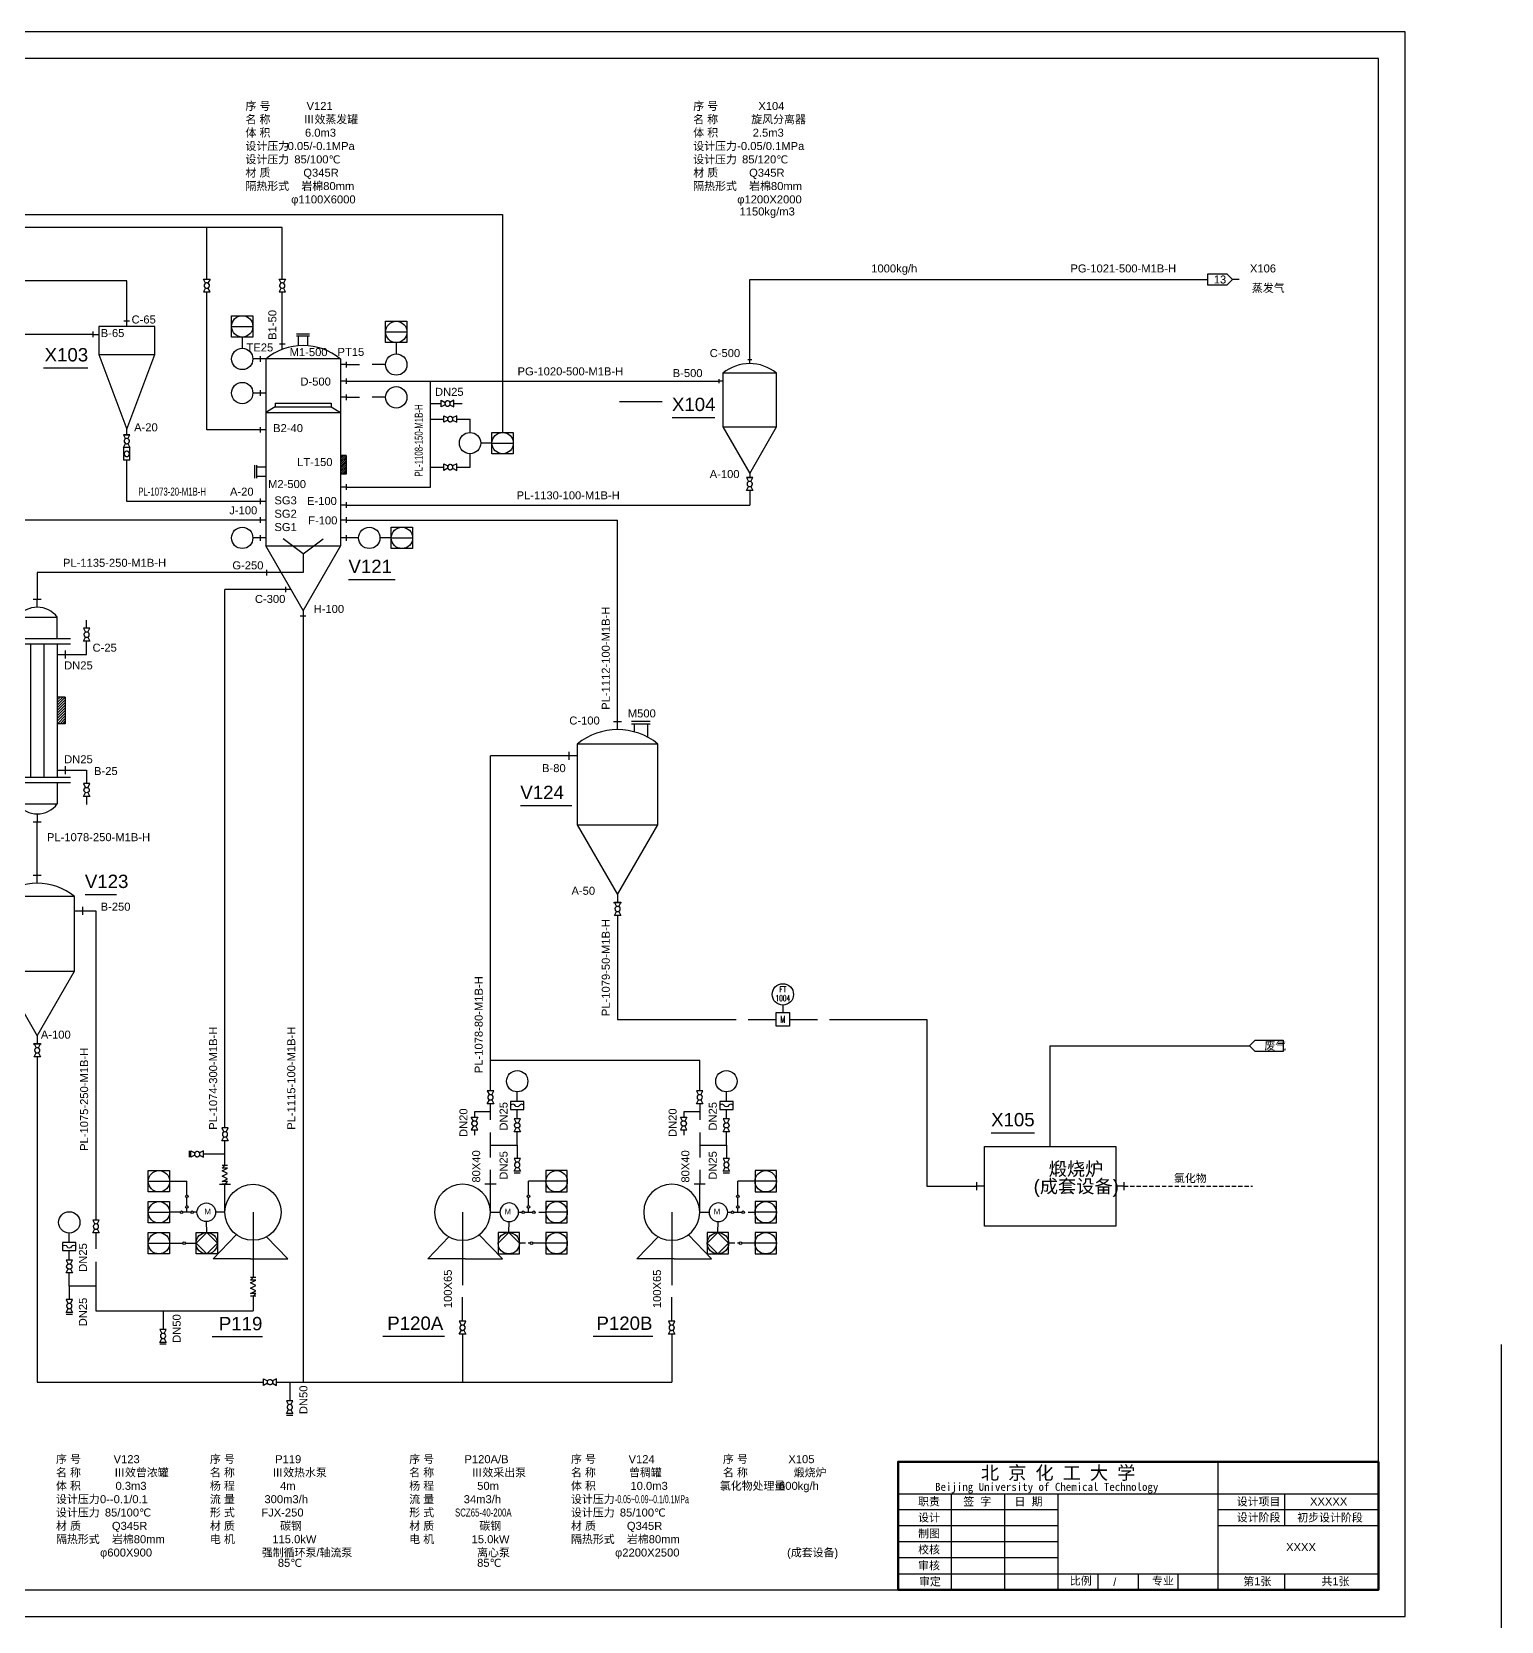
# Model space of a CAD drawing. Header units: millimetres. Extents: x 6119 to 9212, y 773 to 3028.
# Drawn here: x 6480 to 7030, y 2432 to 3028 of the extents above; entities that cross this region are included whole.
import ezdxf
from ezdxf.enums import TextEntityAlignment as Align

# ---------------------------------------------------------------- set-up
doc = ezdxf.new("R2010")
doc.units = ezdxf.units.MM
doc.header["$LTSCALE"] = 0.5
doc.linetypes.add('HIDDEN2', pattern=[4.7625, 3.175, -1.5875])
doc.styles.add('HZDX', font='romanc.shx', dxfattribs={"width": 0.7, "bigfont": 'hztxt.shx'})
doc.styles.add('romanc', font='romanc.shx', dxfattribs={"width": 0.7, "bigfont": 'hztxt.shx'})
doc.styles.get("Standard").update_dxf_attribs({"font": 'arial.ttf'})
doc.styles.add('金柯16ST-W1.0', font='SimSun.ttf')

# ---------------------------------------------------------------- blocks, each defined once
blk = doc.blocks.new('A$Cb8ed2c11')
for p, q in [((0, 40), (15, 0)), ((15, 0), (30, 40))]:
    blk.add_line(p, q)
blk.add_lwpolyline([(0, 40), (30, 40), (30, 55), (0, 55)], close=True)
blk = doc.blocks.new('A$C7946bd6f')
for p, q in [((16.95, 42.7), (19.05, 42.7)), ((18, 40.6), (18, 42.7)), ((5.4, 36.56), (5.4, 38.66)), ((5.4, 37.61), (7.5, 37.61)), ((16.95, 0), (19.05, 0)), ((18, 0), (18, 2.1))]:
    blk.add_line(p, q)
at = {"xscale": 0.7, "yscale": 0.7, "zscale": 0.7}
blk.add_blockref('A$Cb8ed2c11', (7.5, 2.1), dxfattribs=at)
blk = doc.blocks.new('A$C906b3375')
h = blk.add_hatch()
h.set_pattern_fill('JIS_WOOD', color=256, scale=0.7)
h.set_pattern_definition([(45, (-757.7555, -473.3284), (-0.35, 0.35), [])])
h.paths.add_polyline_path([(40, 53.18), (42.1, 53.18), (42.1, 60.18), (40, 60.18)])
for p, q in [((17.15, 102.07), (19.25, 102.07)), ((18.2, 99.97), (18.2, 102.07)), ((28.45, 105.6), (23.55, 105.6)), ((28.45, 104.9), (23.55, 104.9)), ((24.25, 101.4), (24.25, 104.9)), ((27.75, 101.4), (27.75, 104.9)), ((9.9, 97.4), (9.9, 95.3)), ((12, 96.35), (9.9, 96.35)), ((12, 96.35), (12, 26.35)), ((40, 96.35), (12, 96.35)), ((40, 96.35), (40, 26.35)), ((42.1, 94.27), (40, 94.27)), ((42.1, 95.32), (42.1, 93.22)), ((9.9, 84.63), (9.9, 82.53)), ((12, 83.58), (9.9, 83.58)), ((42.1, 88.03), (40, 88.03)), ((42.1, 89.08), (42.1, 86.98)), ((15.5, 78.44), (12, 76.34)), ((15.5, 79.84), (36.5, 79.84)), ((15.5, 79.84), (15.5, 78.44)), ((15.5, 78.44), (36.5, 78.44)), ((36.5, 79.84), (36.5, 78.44)), ((36.5, 78.44), (40, 76.34)), ((42.1, 81.98), (40, 81.98)), ((42.1, 83.03), (42.1, 80.93)), ((12, 76.34), (40, 76.34)), ((9.9, 70.84), (9.9, 68.74)), ((12, 69.79), (9.9, 69.79)), ((42.1, 60.18), (40, 60.18)), ((42.1, 60.18), (42.1, 53.18)), ((7.8, 56.53), (7.8, 51.63)), ((8.5, 56.53), (8.5, 51.63)), ((12, 55.83), (8.5, 55.83)), ((12, 52.33), (8.5, 52.33)), ((42.1, 53.18), (40, 53.18)), ((42.1, 48.36), (40, 48.36)), ((42.1, 49.41), (42.1, 47.31)), ((9.9, 44.03), (9.9, 41.93)), ((12, 42.98), (9.9, 42.98)), ((42.1, 42.64), (42.1, 40.54)), ((9.9, 37.05), (9.9, 34.95)), ((12, 36), (9.9, 36)), ((42.1, 41.59), (40, 41.59)), ((42.1, 36), (40, 36)), ((42.1, 37.05), (42.1, 34.95)), ((9.9, 30.35), (9.9, 28.25)), ((42.1, 30.35), (42.1, 28.25)), ((12, 29.3), (9.9, 29.3)), ((26, 2.1), (12, 26.35)), ((12, 26.35), (40, 26.35)), ((26, 23.29), (18.51, 28.96)), ((26, 23.29), (33.49, 28.96)), ((40, 26.35), (26, 2.1)), ((42.1, 29.3), (40, 29.3)), ((26, 23.29), (26, 16.29)), ((12.25, 17.34), (12.25, 15.24)), ((26, 16.29), (12.25, 16.29)), ((19.38, 10.99), (19.38, 8.89)), ((21.48, 9.94), (19.38, 9.94)), ((27.05, 0), (24.95, 0)), ((26, 2.1), (26, 0))]:
    blk.add_line(p, q)
blk.add_arc((26, 79.48), 21.92, 50.30371, 129.69629)
blk = doc.blocks.new('A$C1f4d3acd')
for p, q in [((22.24, 46.76), (23.76, 46.76)), ((23, 45.25), (23, 46.76)), ((11.41, 39.43), (11.41, 37.92)), ((12.92, 38.67), (11.41, 38.67)), ((12.92, 21.5), (23, 4.04)), ((23, 4.04), (33.08, 21.5)), ((22.24, 2.53), (23.76, 2.53)), ((23, 4.04), (23, 2.53))]:
    blk.add_line(p, q)
blk.add_lwpolyline([(12.92, 21.5), (33.08, 21.5), (33.08, 41.66), (12.92, 41.66)], close=True)
blk.add_arc((23, 29.31), 15.94, 50.77062, 129.22938)
blk = doc.blocks.new('A$C6c86742b')
h = blk.add_hatch()
h.set_pattern_fill('JIS_WOOD', color=256, angle=90)
h.set_pattern_definition([(135, (-1121.0159, -487.17654), (-0.5, -0.5), [])])
h.paths.add_polyline_path([(3, 48.78), (0, 48.78), (0, 38.78), (3, 38.78)])
for p, q in [((15.5, 63.24), (18.5, 63.24)), ((17, 60.24), (17, 63.24)), ((0, 48.78), (0, 38.78)), ((0, 48.78), (3, 48.78)), ((31, 49.94), (34, 49.94)), ((34, 51.44), (34, 48.44)), ((0, 38.78), (3, 38.78)), ((3, 27.25), (17, 3)), ((17, 3), (31, 27.25)), ((15.5, 0), (18.5, 0)), ((17, 3), (17, 0))]:
    blk.add_line(p, q)
blk.add_lwpolyline([(3, 27.25), (31, 27.25), (31, 55.25), (3, 55.25)], close=True)
blk.add_arc((17, 38.1), 22.14, 50.77062, 129.22938)
blk = doc.blocks.new('A$C0952c0bb')
for p, q in [((17.4, 35.44), (21.6, 35.44)), ((19.5, 24.94), (19.5, 35.44)), ((19.5, 24.94), (16, 24.94)), ((15.03, 7.48), (23.71, 16.53)), ((43.03, 7.48), (35.09, 15.75)), ((29.03, 7.48), (15.03, 7.48)), ((29.03, 7.48), (43.03, 7.48))]:
    blk.add_line(p, q)
for centre, radius in [((30, 24.94), 10.5), ((12.5, 24.94), 3.5)]:
    blk.add_circle(centre, radius)
blk.add_text('M', height=2.1).set_placement((11.8, 24.18, 126))
blk = doc.blocks.new('A$Cfcf5278a')
h = blk.add_hatch()
h.set_pattern_fill('JIS_WOOD', color=256)
h.set_pattern_definition([(45, (-1258.7297, -590.2213), (-0.5, 0.5), [])])
h.paths.add_polyline_path([(23, 46.72), (20, 46.72), (20, 36.72), (23, 36.72)])
for p, q in [((11, 83.43), (14, 83.43)), ((12.5, 80.43), (12.5, 83.43)), ((5, 68.72), (5, 76.72)), ((5, 76.72), (20, 76.72)), ((20, 68.72), (20, 76.72)), ((0, 68.72), (25, 68.72)), ((0, 66.72), (25, 66.72)), ((5, 66.72), (5, 16.72)), ((10, 66.72), (10, 16.72)), ((15, 66.72), (15, 16.72)), ((20, 66.72), (20, 16.72)), ((2, 60.84), (2, 57.84)), ((20, 62.75), (23, 62.75)), ((23, 64.25), (23, 61.25)), ((5, 59.34), (2, 59.34)), ((23, 46.72), (20, 46.72)), ((23, 46.72), (23, 36.72)), ((23, 36.72), (20, 36.72)), ((2, 23.63), (2, 20.63)), ((5, 22.13), (2, 22.13)), ((20, 19.32), (23, 19.32)), ((23, 20.82), (23, 17.82)), ((0, 16.72), (25, 16.72)), ((0, 14.72), (25, 14.72)), ((5, 14.72), (5, 6.72)), ((20, 14.72), (20, 6.72)), ((5, 6.72), (20, 6.72)), ((11, 0), (14, 0)), ((12.5, 3), (12.5, 0))]:
    blk.add_line(p, q)
for centre, start, end in [((12.5, 71), 37.29069, 142.70931), ((12.5, 12.43), 217.29069, 322.70931)]:
    blk.add_arc(centre, 9.43, start, end)
blk = doc.blocks.new('A$C5a178aca')
for p, q in [((16.62, 67.82), (19.62, 67.82)), ((18.12, 64.82), (18.12, 67.82)), ((23.35, 68.02), (30.35, 68.02)), ((23.35, 67.02), (30.35, 67.02)), ((24.35, 67.02), (24.35, 63.99)), ((29.35, 67.02), (29.35, 62.02)), ((0, 53.45), (0, 56.45)), ((3, 54.95), (0, 54.95)), ((3, 29.19), (18.12, 3)), ((18.12, 3), (33.24, 29.19)), ((16.62, 0), (19.62, 0)), ((18.12, 3), (18.12, 0))]:
    blk.add_line(p, q)
blk.add_lwpolyline([(3, 29.19), (33.24, 29.19), (33.24, 59.43), (3, 59.43)], close=True)
blk.add_arc((18.12, 40.91), 23.91, 50.77062, 129.22938)
blk = doc.blocks.new('A$Cae644095')
for p, q in [((0, 16.45), (0, 13.45)), ((3, 14.95), (0, 14.95)), ((55.27, 14.95), (52.27, 14.95)), ((55.27, 16.45), (55.27, 13.45))]:
    blk.add_line(p, q)
blk.add_lwpolyline([(3, 29.9), (52.27, 29.9), (52.27, 0), (3, 0)], close=True)
blk = doc.blocks.new('A$Cadf2ccbb')
blk.add_lwpolyline([(1.51, 1.64), (0, 2.4), (0, 0), (1.51, 0.76, 1), (3.29, 1.64), (4.8, 2.4), (4.8, 0), (3.29, 0.76, 1.609915), (1.51, 0.76, 4.279146)], format="xyb", close=True)
blk = doc.blocks.new('A$Ca7bb580f')
for p, q in [((2.4, 4.8), (0, 4.8)), ((0, 4.8), (0, 0)), ((2.4, 0), (0, 0)), ((2.4, 0), (2.4, 4.8))]:
    blk.add_line(p, q)
for start, end in [(116.30696, 296.30696), (116.30696, 63.69304), (243.69304, 116.30696)]:
    blk.add_arc((1.2, 2.4), 0.993, start, end)
blk = doc.blocks.new('A$Cb8befc21')
blk.add_lwpolyline([(0, 0, 0, 0, 0), (0, 2.4, 0, 0, 0), (4.8, 0, 0, 1.2, 0), (2.85, 0.975, 0, 0, 0), (4.8, 0, 0, 0, 0), (4.8, 2.4, 0, 0, 0)], format="xyseb")
blk = doc.blocks.new('隔膜')
blk.add_lwpolyline([(-2.5, 1.5), (2.5, 1.5), (2.5, -1.5), (-2.5, -1.5)], close=True)
for centre, start, end in [((-1.67, -0.38), 24.76151, 155.23849), ((0, 0.38), 204.76151, 335.23849), ((1.67, -0.38), 24.76151, 155.23849)]:
    blk.add_arc(centre, 0.918, start, end)
blk = doc.blocks.new('A$Ccaabb055')
at = {"xscale": -1, "rotation": 0.01870892020090054}
blk.add_blockref('隔膜', (2.5, 1.5), dxfattribs=at)
blk = doc.blocks.new('A$C4c916884')
for p, q in [((0, 6), (1, 7)), ((2, 7), (0, 7)), ((0, 5), (2, 6)), ((2, 6), (0, 6)), ((2, 4), (0, 5)), ((0, 3), (2, 4)), ((2, 2), (0, 3)), ((0, 1), (2, 2)), ((2, 1), (0, 1)), ((2, 0), (0, 0)), ((2, 1), (1, 0))]:
    blk.add_line(p, q)
blk = doc.blocks.new('流量计-电磁')
blk.add_lwpolyline([(-2.5, 2.5), (2.5, 2.5), (2.5, -2.5), (-2.5, -2.5)], close=True)
at = {"style": 'HZDX', "width": 0.7, "flags": 12}
blk.add_attdef('电磁流量计', text='', height=2.5, dxfattribs=at).set_placement((0, 0), align=Align.MIDDLE_CENTER)
blk = doc.blocks.new('A$Ce6ee9fa7')
blk.add_lwpolyline([(4, 7.85), (4, 5)])
blk.add_circle((4, 11.85), 4)
ref = blk.add_blockref('流量计-电磁', (4, 2.5))
ref.add_attrib('电磁流量计', 'M', dxfattribs={"height": 2.5, "style": 'HZDX', "width": 0.7}).set_placement((4, 2.5), align=Align.MIDDLE_CENTER)
at = {"lineweight": -3, "ltscale": 2, "style": 'romanc', "width": 0.7}
blk.add_text('FT', height=2.2, dxfattribs=at).set_placement((4, 12.65), align=Align.CENTER)
at = {"style": 'HZDX', "width": 0.6}
blk.add_text('1004', height=2.2, dxfattribs=at).set_placement((4, 9.35), align=Align.CENTER)

msp = doc.modelspace()

# ---------------------------------------------------------------- linework, layer by layer
for p, q in [((6984.4, 3018.22), (6178.4, 3018.22)), ((6984.4, 2444.22), (6984.4, 3018.22)), ((6421.98, 2959.73), (6656.18, 2959.73)), ((6656.18, 2959.73), (6656.18, 2878.04)), ((6573.59, 2954.91), (6241.68, 2954.91)), ((6545.3, 2935.5), (6545.3, 2954.91)), ((6573.59, 2935.5), (6573.59, 2954.91)), ((6515.3, 2934.91), (6241.68, 2934.91)), ((6515.3, 2919.91), (6515.3, 2934.91)), ((6748.78, 2905.35), (6748.78, 2935.35)), ((6748.78, 2935.35), (6920.52, 2935.35)), ((6545.3, 2879.02), (6545.3, 2930.7)), ((6573.59, 2911.3), (6573.59, 2930.7)), ((6502.7, 2914.82), (6241.68, 2914.82)), ((6554.57, 2917.79), (6562.57, 2917.79)), ((6612.3, 2915.71), (6620.3, 2915.71)), ((6597.5, 2903.5), (6602.5, 2903.5)), ((6597.5, 2897.26), (6737.19, 2897.26)), ((6629.15, 2857.59), (6629.15, 2897.26)), ((6597.5, 2891.21), (6602.5, 2891.21)), ((6629.15, 2888.89), (6633.15, 2888.89)), ((6637.95, 2888.89), (6640.95, 2888.89)), ((6565.3, 2879.02), (6545.3, 2879.02)), ((6629.15, 2883.04), (6634.15, 2883.04)), ((6638.95, 2883.04), (6643.95, 2883.04)), ((6643.95, 2878.04), (6643.95, 2883.04)), ((6652.18, 2874.04), (6660.18, 2874.04)), ((6515.3, 2852.21), (6515.3, 2867.61)), ((6643.95, 2865.04), (6643.95, 2870.04)), ((6629.15, 2865.04), (6634.15, 2865.04)), ((6638.95, 2865.04), (6643.95, 2865.04)), ((6597.5, 2857.59), (6629.15, 2857.59)), ((6748.78, 2856.32), (6748.78, 2850.83)), ((6565.3, 2852.21), (6515.3, 2852.21)), ((6597.5, 2850.83), (6748.78, 2850.83)), ((6565.3, 2845.23), (6443.7, 2845.23)), ((6597.5, 2845.23), (6699.27, 2845.23)), ((6699.27, 2769.64), (6699.27, 2845.23)), ((6614.43, 2838.53), (6622.43, 2838.53)), ((6567.65, 2825.52), (6481.76, 2825.52)), ((6481.76, 2825.52), (6481.76, 2815.52)), ((6552.12, 2617.35), (6552.12, 2819.17)), ((6574.77, 2819.17), (6552.12, 2819.17)), ((6500.26, 2804.64), (6500.26, 2807.64)), ((6581.4, 2809.23), (6581.4, 2522.08)), ((6492.26, 2794.84), (6500.26, 2794.84)), ((6500.26, 2794.84), (6500.26, 2799.84)), ((6681.15, 2756.78), (6651.64, 2756.78)), ((6651.64, 2631.24), (6651.64, 2756.78)), ((6492.26, 2751.41), (6500.26, 2751.41)), ((6500.26, 2751.41), (6500.26, 2746.41)), ((6500.26, 2741.61), (6500.26, 2738.61)), ((6481.76, 2712.09), (6481.76, 2732.09)), ((6498.76, 2698.79), (6503.76, 2698.79)), ((6503.76, 2698.79), (6503.76, 2582.81)), ((6699.27, 2697.03), (6699.27, 2658.07)), ((6699.27, 2658.07), (6743.7, 2658.07)), ((6748.22, 2658.07), (6758.7, 2658.07)), ((6763.7, 2658.07), (6774.17, 2658.07)), ((6778.7, 2658.07), (6815.12, 2658.07)), ((6815.12, 2658.07), (6815.12, 2595.49)), ((6861.39, 2610.44), (6861.39, 2648.15)), ((6861.39, 2648.15), (6936.15, 2648.15)), ((6481.76, 2644.05), (6481.76, 2522.08)), ((6730.04, 2642.64), (6651.64, 2642.64)), ((6730.04, 2631.24), (6730.04, 2642.64)), ((6661.64, 2627.31), (6661.64, 2630.88)), ((6740.04, 2627.31), (6740.04, 2630.88)), ((6651.64, 2623.44), (6645.64, 2623.44)), ((6645.64, 2623.44), (6645.64, 2621.44)), ((6651.64, 2620.44), (6651.64, 2626.44)), ((6661.64, 2620.73), (6661.64, 2624.31)), ((6730.04, 2623.44), (6724.04, 2623.44)), ((6724.04, 2623.44), (6724.04, 2621.44)), ((6730.04, 2626.44), (6730.04, 2620.44)), ((6740.04, 2620.73), (6740.04, 2624.31)), ((6645.64, 2616.64), (6645.64, 2614.64)), ((6651.64, 2606.23), (6651.64, 2615.64)), ((6661.64, 2610.93), (6661.64, 2615.93)), ((6724.04, 2616.64), (6724.04, 2614.64)), ((6730.04, 2615.64), (6730.04, 2606.23)), ((6740.04, 2610.93), (6740.04, 2615.93)), ((6552.12, 2603.24), (6552.12, 2612.55)), ((6651.64, 2610.93), (6661.64, 2610.93)), ((6661.64, 2610.93), (6661.64, 2605.93)), ((6730.04, 2610.93), (6740.04, 2610.93)), ((6740.04, 2610.93), (6740.04, 2605.93)), ((6538.71, 2608.73), (6538.71, 2606.39)), ((6552.12, 2607.55), (6544.12, 2607.55)), ((6651.64, 2596.24), (6651.64, 2601.7)), ((6660.47, 2600.53), (6662.8, 2600.53)), ((6730.04, 2601.7), (6730.04, 2596.24)), ((6738.86, 2600.53), (6741.2, 2600.53)), ((6523.36, 2597.37), (6531.36, 2597.37)), ((6531.36, 2597.37), (6537.86, 2597.37)), ((6537.86, 2592.24), (6537.86, 2597.37)), ((6672.4, 2597.37), (6665.9, 2597.37)), ((6665.9, 2592.24), (6665.9, 2597.37)), ((6680.4, 2597.37), (6672.4, 2597.37)), ((6750.8, 2597.37), (6744.3, 2597.37)), ((6744.3, 2592.24), (6744.3, 2597.37)), ((6758.8, 2597.37), (6750.8, 2597.37)), ((6815.12, 2595.49), (6833.75, 2595.49)), ((6523.36, 2585.74), (6531.36, 2585.74)), ((6535.36, 2585.74), (6531.36, 2585.74)), ((6539.36, 2585.74), (6536.36, 2585.74)), ((6537.86, 2588.24), (6537.86, 2591.24)), ((6537.86, 2585.74), (6537.86, 2587.24)), ((6541.62, 2585.74), (6540.3, 2585.74)), ((6562.62, 2585.74), (6562.62, 2561.26)), ((6641.14, 2585.74), (6641.14, 2558.43)), ((6662.14, 2585.74), (6663.4, 2585.74)), ((6664.4, 2585.74), (6667.4, 2585.74)), ((6665.9, 2588.24), (6665.9, 2591.24)), ((6665.9, 2585.74), (6665.9, 2587.24)), ((6669.77, 2585.74), (6672.4, 2585.74)), ((6680.4, 2585.74), (6672.4, 2585.74)), ((6719.54, 2585.74), (6719.54, 2558.43)), ((6740.54, 2585.74), (6741.8, 2585.74)), ((6742.8, 2585.74), (6745.8, 2585.74)), ((6744.3, 2588.24), (6744.3, 2591.24)), ((6744.3, 2585.74), (6744.3, 2587.24)), ((6748.17, 2585.74), (6750.8, 2585.74)), ((6758.8, 2585.74), (6750.8, 2585.74)), ((6545.27, 2578.16), (6545.19, 2582.24)), ((6658.49, 2578.16), (6658.57, 2582.24)), ((6736.89, 2578.16), (6736.97, 2582.24)), ((6493.75, 2574.38), (6493.75, 2577.95)), ((6503.76, 2578.01), (6503.76, 2572.01)), ((6523.36, 2574.16), (6531.36, 2574.16)), ((6531.36, 2574.16), (6536.27, 2574.16)), ((6537.27, 2574.16), (6541.27, 2574.16)), ((6545.27, 2578.16), (6541.27, 2574.16)), ((6541.27, 2574.16), (6545.27, 2570.16)), ((6549.27, 2574.16), (6545.27, 2578.16)), ((6545.27, 2570.16), (6549.27, 2574.16)), ((6654.49, 2574.16), (6658.49, 2578.16)), ((6658.49, 2578.16), (6662.49, 2574.16)), ((6664.77, 2574.16), (6662.49, 2574.16)), ((6666.49, 2574.16), (6665.77, 2574.16)), ((6672.4, 2574.16), (6667.49, 2574.16)), ((6680.4, 2574.16), (6672.4, 2574.16)), ((6732.89, 2574.16), (6736.89, 2578.16)), ((6736.89, 2570.16), (6732.89, 2574.16)), ((6736.89, 2578.16), (6740.89, 2574.16)), ((6740.89, 2574.16), (6736.89, 2570.16)), ((6743.17, 2574.16), (6740.89, 2574.16)), ((6744.89, 2574.16), (6744.17, 2574.16)), ((6750.8, 2574.16), (6745.89, 2574.16)), ((6758.8, 2574.16), (6750.8, 2574.16)), ((6493.76, 2567.8), (6493.75, 2571.38)), ((6493.76, 2558), (6493.76, 2563)), ((6503.76, 2567.21), (6503.76, 2548.79)), ((6503.76, 2558), (6493.76, 2558)), ((6493.76, 2558), (6493.76, 2553)), ((6562.62, 2554.26), (6562.62, 2548.79)), ((6641.14, 2544.88), (6641.14, 2553.91)), ((6719.54, 2544.88), (6719.54, 2553.91)), ((6492.58, 2547.6), (6494.91, 2547.6)), ((6503.76, 2548.79), (6562.62, 2548.79)), ((6528.9, 2548.79), (6528.9, 2541.79)), ((6641.14, 2540.08), (6641.14, 2522.08)), ((6719.54, 2540.08), (6719.54, 2522.08)), ((6527.72, 2536.39), (6530.05, 2536.39)), ((7030.44, 2536.13), (7030.44, 1736.13)), ((6481.76, 2522.08), (6566.6, 2522.08)), ((6571.4, 2522.08), (6719.54, 2522.08)), ((6576.4, 2522.08), (6576.4, 2515.08)), ((6575.22, 2509.67), (6577.55, 2509.67)), ((6824.44, 2444.23, -177.81), (6824.44, 2480.23, -177.81)), ((6879.4, 2444.22, -180), (6879.4, 2450.22, -180)), ((6894.4, 2450.22, -180), (6894.4, 2444.22)), ((6178.4, 2444.22), (6984.4, 2444.22))]:
    msp.add_line(p, q)
at = {"ltscale": 2}
for p, q in [((6558.57, 2913.79), (6558.57, 2909.58)), ((6616.3, 2911.71), (6616.3, 2907.5)), ((6565.3, 2905.58), (6562.57, 2905.58)), ((6612.3, 2903.5), (6607.3, 2903.5)), ((6565.3, 2892.81), (6562.57, 2892.81)), ((6612.3, 2891.21), (6607.3, 2891.21)), ((6652.18, 2874.04), (6647.95, 2874.04)), ((6565.3, 2838.53), (6562.57, 2838.53)), ((6602.2, 2838.53), (6597.5, 2838.53)), ((6614.43, 2838.53), (6610.2, 2838.53))]:
    msp.add_line(p, q, dxfattribs=at)
at = {"linetype": 'HIDDEN2'}
msp.add_line((6889.02, 2595.49), (6937.2, 2595.49), dxfattribs=at)
at = {"lineweight": 25}
for p, q in [((6924.4, 2444.22, -180), (6924.4, 2492.22, -180)), ((6804.4, 2480.22, -180), (6984.4, 2480.22, -180)), ((6844.35, 2444.23, -177.81), (6844.35, 2480.23, -177.81)), ((6864.4, 2444.22, -180), (6864.4, 2480.22, -180)), ((6864.4, 2474.22, -180), (6804.4, 2474.22, -180)), ((6984.4, 2474.22, -180), (6924.4, 2474.22, -180)), ((6864.4, 2468.22, -180), (6804.4, 2468.22, -180)), ((6984.4, 2468.22, -180), (6924.4, 2468.22, -180)), ((6864.4, 2462.22, -180), (6804.4, 2462.22, -180)), ((6864.4, 2456.22, -180), (6804.4, 2456.22, -180)), ((6804.4, 2450.22, -180), (6984.4, 2450.22, -180)), ((6909.4, 2444.22, -180), (6909.4, 2450.22, -180)), ((6949.4, 2444.22, -180), (6949.4, 2450.22, -180))]:
    msp.add_line(p, q, dxfattribs=at)
at = {"color": 7}
msp.add_line((6949.4, 2468.22, -180), (6949.4, 2480.22, -180), dxfattribs=at)
for points in [[(6153.4, 3028.22), (6153.4, 2434.22), (6994.4, 2434.22), (6994.4, 3028.22)], [(6554.57, 2921.79), (6562.57, 2921.79), (6562.57, 2913.79), (6554.57, 2913.79)], [(6612.3, 2919.71), (6620.3, 2919.71), (6620.3, 2911.71), (6612.3, 2911.71)], [(6652.18, 2878.04), (6660.18, 2878.04), (6660.18, 2870.04), (6652.18, 2870.04)], [(6614.43, 2842.53), (6622.43, 2842.53), (6622.43, 2834.53), (6614.43, 2834.53)], [(6936.15, 2648.15), (6938.28, 2650.27), (6948.77, 2650.27), (6948.77, 2646.02), (6938.28, 2646.02)], [(6523.36, 2601.37), (6531.36, 2601.37), (6531.36, 2593.37), (6523.36, 2593.37)], [(6680.4, 2601.37), (6672.4, 2601.37), (6672.4, 2593.37), (6680.4, 2593.37)], [(6758.8, 2601.37), (6750.8, 2601.37), (6750.8, 2593.37), (6758.8, 2593.37)], [(6523.36, 2589.74), (6531.36, 2589.74), (6531.36, 2581.74), (6523.36, 2581.74)], [(6680.4, 2589.74), (6672.4, 2589.74), (6672.4, 2581.74), (6680.4, 2581.74)], [(6758.8, 2589.74), (6750.8, 2589.74), (6750.8, 2581.74), (6758.8, 2581.74)], [(6523.36, 2578.16), (6531.36, 2578.16), (6531.36, 2570.16), (6523.36, 2570.16)], [(6541.27, 2578.16), (6549.27, 2578.16), (6549.27, 2570.16), (6541.27, 2570.16)], [(6662.49, 2578.16), (6654.49, 2578.16), (6654.49, 2570.16), (6662.49, 2570.16)], [(6680.4, 2578.16), (6672.4, 2578.16), (6672.4, 2570.16), (6680.4, 2570.16)], [(6740.89, 2578.16), (6732.89, 2578.16), (6732.89, 2570.16), (6740.89, 2570.16)], [(6758.8, 2578.16), (6750.8, 2578.16), (6750.8, 2570.16), (6758.8, 2570.16)]]:
    msp.add_lwpolyline(points, close=True)
msp.add_lwpolyline([(6932.26, 2935.35), (6929.71, 2935.35), (6927.59, 2933.23), (6920.52, 2933.23), (6920.52, 2937.47), (6927.59, 2937.47), (6929.71, 2935.35)])
at = {"const_width": 0.5}
for points in [[(6484.07, 2902.22), (6500.8, 2902.22)], [(6699.96, 2889.61), (6716.09, 2889.61)], [(6719.64, 2883.61), (6735.77, 2883.61)], [(6598.39, 2822.89), (6615.97, 2822.89)], [(6662.8, 2738.17), (6682.21, 2738.17)], [(6499.61, 2704.84), (6511.56, 2704.84)], [(6839.25, 2615.52), (6855.59, 2615.52)], [(6547.23, 2539.07), (6566.28, 2539.07)], [(6611.27, 2539.22), (6634.41, 2539.22)], [(6690.09, 2539.22), (6712.57, 2539.22)]]:
    msp.add_lwpolyline(points, dxfattribs=at)
at = {"lineweight": 60}
msp.add_lwpolyline([(6804.4, 2444.22), (6984.4, 2444.22), (6984.4, 2492.22), (6804.4, 2492.22)], close=True, dxfattribs=at)
for centre, radius in [((6558.57, 2917.79), 4), ((6616.3, 2915.71), 4), ((6656.18, 2874.04), 4), ((6618.43, 2838.53), 4), ((6527.36, 2597.37), 4), ((6676.4, 2597.37), 4), ((6754.8, 2597.37), 4), ((6537.86, 2591.74), 0.5), ((6665.9, 2591.74), 0.5), ((6744.3, 2591.74), 0.5), ((6527.36, 2585.74), 4), ((6535.86, 2585.74), 0.5), ((6537.86, 2587.74), 0.5), ((6539.86, 2585.74), 0.5), ((6663.9, 2585.74), 0.5), ((6665.9, 2587.74), 0.5), ((6667.9, 2585.74), 0.5), ((6676.4, 2585.74), 4), ((6742.3, 2585.74), 0.5), ((6744.3, 2587.74), 0.5), ((6746.3, 2585.74), 0.5), ((6754.8, 2585.74), 4), ((6527.36, 2574.16), 4), ((6536.77, 2574.16), 0.5), ((6545.27, 2574.16), 4), ((6658.49, 2574.16), 4), ((6666.99, 2574.16), 0.5), ((6676.4, 2574.16), 4), ((6736.89, 2574.16), 4), ((6745.39, 2574.16), 0.5), ((6754.8, 2574.16), 4)]:
    msp.add_circle(centre, radius)
at = {"ltscale": 2}
for centre in [(6558.57, 2905.58), (6616.3, 2903.5), (6558.57, 2892.81), (6616.3, 2891.21), (6643.95, 2874.04), (6558.57, 2838.53), (6606.2, 2838.53), (6661.64, 2634.88), (6740.04, 2634.88), (6493.75, 2581.95)]:
    msp.add_circle(centre, 4, dxfattribs=at)

# ---------------------------------------------------------------- block references
for name, p, rotation in [('A$Cadf2ccbb', (6546.5, 2930.7), 89.99999999999997), ('A$Cadf2ccbb', (6574.79, 2930.7), 89.99999999999997), ('A$Cadf2ccbb', (6637.95, 2890.09), 179.9999999999999), ('A$Cadf2ccbb', (6638.95, 2884.24), 180), ('A$Cadf2ccbb', (6514.1, 2877.21), 269.9999999999999), ('A$Cadf2ccbb', (6638.95, 2866.24), 180), ('A$Cadf2ccbb', (6747.58, 2861.12), 269.9999999999999), ('A$Cadf2ccbb', (6499.06, 2804.64), 269.9999999999999), ('A$Cadf2ccbb', (6698.07, 2701.83), 270), ('A$Cadf2ccbb', (6480.56, 2648.85), 270), ('A$Cadf2ccbb', (6650.44, 2631.24), 270), ('A$Cadf2ccbb', (6728.84, 2631.24), 270), ('A$Cadf2ccbb', (6550.92, 2617.35), 270), ('A$Cb8befc21', (6652.84, 2615.64), 90), ('A$Cb8befc21', (6731.24, 2615.64), 90), ('A$Cadf2ccbb', (6544.12, 2608.75), 180), ('A$Cadf2ccbb', (6660.44, 2605.93), 270), ('A$Cadf2ccbb', (6738.84, 2605.93), 270), ('A$Cadf2ccbb', (6502.56, 2582.81), 270), ('A$Cb8befc21', (6504.96, 2567.21), 90), ('A$Cadf2ccbb', (6492.56, 2553), 270), ('A$Cadf2ccbb', (6639.94, 2544.88), 270), ('A$Cadf2ccbb', (6718.34, 2544.88), 270), ('A$Cadf2ccbb', (6527.7, 2541.79), 270), ('A$Cadf2ccbb', (6575.2, 2515.08), 270)]:
    msp.add_blockref(name, p, dxfattribs=dict(rotation=rotation))
for name, p in [('A$C7946bd6f', (6497.3, 2877.21)), ('A$C906b3375', (6555.4, 2809.23)), ('A$C1f4d3acd', (6725.78, 2858.59)), ('A$Ca7bb580f', (6514.1, 2867.61)), ('A$Cfcf5278a', (6469.26, 2732.09)), ('A$C5a178aca', (6681.15, 2701.83)), ('A$C6c86742b', (6464.76, 2648.85)), ('A$Ce6ee9fa7', (6757.2, 2655.57)), ('A$Ccaabb055', (6659.14, 2624.31)), ('A$Ccaabb055', (6737.54, 2624.31)), ('A$Cae644095', (6833.75, 2580.54)), ('A$C4c916884', (6551.12, 2596.24)), ('A$C0952c0bb', (6532.62, 2560.8)), ('A$Ccaabb055', (6491.25, 2571.37)), ('A$C4c916884', (6561.62, 2554.26))]:
    msp.add_blockref(name, p)
at = {"xscale": -1}
for p, rotation in [((6499.06, 2741.61), 270.0000000000001), ((6646.84, 2621.44), 90), ((6725.24, 2621.44), 90), ((6660.44, 2615.93), 270.0000000000002), ((6738.84, 2615.93), 270.0000000000002), ((6492.56, 2563), 270.0000000000002), ((6566.6, 2523.28), 180)]:
    msp.add_blockref('A$Cadf2ccbb', p, dxfattribs=dict(at, rotation=rotation))
for p in [(6671.14, 2560.8), (6749.54, 2560.8)]:
    msp.add_blockref('A$C0952c0bb', p, dxfattribs=at)

# ---------------------------------------------------------------- texts
for s, height, p in [(' 序 号', 3, (6558.63, 2998.9, 180)), (' 名 称', 3, (6558.63, 2993.9, 180)), ('Ⅲ效蒸发罐', 3, (6581.56, 2993.9, 180)), ('V121', 3, (6582.69, 2998.9, 180)), (' 序 号', 3, (6726.44, 2998.9, 180)), (' 名 称', 3, (6726.44, 2993.9, 180)), ('旋风分离器', 3, (6749.37, 2993.9, 180)), ('X104', 3, (6752.01, 2998.9, 180)), (' 体 积', 3, (6558.63, 2988.9, 180)), ('6.0m3', 3, (6582.09, 2988.9, 180)), (' 体 积', 3, (6726.44, 2988.9, 180)), ('2.5m3', 3, (6749.9, 2988.9, 180)), (' 设计压力', 3, (6558.63, 2983.9, 180)), ('-0.05/-0.1MPa', 3, (6574.2, 2983.9, 180)), (' 设计压力', 3, (6726.44, 2983.9, 180)), ('-0.05/0.1MPa', 3, (6744.09, 2983.9, 180)), (' 设计压力', 3, (6558.63, 2978.9, 180)), ('85/100℃', 3, (6578.11, 2978.9, 180)), (' 设计压力', 3, (6726.44, 2978.9, 180)), ('85/120℃', 3, (6745.92, 2978.9, 180)), (' 材 质', 3, (6558.63, 2973.9, 180)), ('Q345R', 3, (6581.48, 2973.9, 180)), (' 材 质', 3, (6726.44, 2973.9, 180)), ('Q345R', 3, (6748.56, 2973.9, 180)), (' 隔热形式', 3, (6558.63, 2968.9, 180)), ('φ1100X6000', 3, (6576.92, 2963.9, 180)), ('岩棉80mm', 3, (6580.75, 2968.9, 180)), (' 隔热形式', 3, (6726.44, 2968.9, 180)), ('φ1200X2000', 3, (6744.11, 2963.9, 180)), ('岩棉80mm', 3, (6748.56, 2968.9, 180)), ('1150kg/m3', 3, (6744.96, 2959.37, 180)), ('1000kg/h', 3, (6794.33, 2938.02, 180)), ('PG-1021-500-M1B-H', 3, (6868.99, 2938.02, 180)), ('X106', 3, (6936.26, 2938.02, 180)), ('13', 3, (6922.72, 2933.88, 180)), ('蒸发气', 3, (6936.99, 2930.7, 180)), ('C-65', 3, (6517.1, 2918.89, 180)), ('B-65', 3, (6505.55, 2913.8, 180)), ('X103', 5, (6484.52, 2904.67, 180)), ('TE25', 3, (6560.19, 2908.41, 180)), ('M1-500', 3, (6576.35, 2906.66, 180)), ('PT15', 3, (6594.28, 2906.73, 180)), ('C-500', 3, (6733.79, 2906.29, 180)), ('PG-1020-500-M1B-H', 3, (6661.78, 2899.44, 180)), ('B-500', 3, (6719.92, 2898.8, 180)), ('D-500', 3, (6580.38, 2895.62, 180)), ('DN25', 3, (6630.84, 2891.77, 180)), ('X104', 5, (6719.64, 2886.06, 180)), ('A-20', 3, (6518.06, 2878.46, 180)), ('B2-40', 3, (6570.16, 2878.17, 180)), ('LT-150', 3, (6579.15, 2865.45, 180)), ('M2-500', 3, (6568.27, 2857.2, 180)), ('A-100', 3, (6733.79, 2860.95, 180)), ('A-20', 3, (6553.99, 2854.34, 180)), ('SG3', 3, (6570.64, 2851.1, 180)), ('E-100', 3, (6582.86, 2850.86, 180)), ('PL-1130-100-M1B-H', 3, (6661.41, 2852.97, 180)), ('J-100', 3, (6553.74, 2847.36, 180)), ('SG2', 3, (6570.64, 2846.08, 180)), ('SG1', 3, (6570.64, 2841.08, 180)), ('F-100', 3, (6583.3, 2843.58, 180)), ('PL-1135-250-M1B-H', 3, (6491.39, 2827.69, 180)), ('V121', 5, (6598.4, 2825.34, 180)), ('G-250', 3, (6554.88, 2826.73, 180)), ('C-300', 3, (6563.33, 2814.14, 180)), ('H-100', 3, (6585.35, 2810.39, 180)), ('C-25', 3, (6502.48, 2795.88, 180)), ('DN25', 3, (6491.84, 2789.23, 180)), ('C-100', 3, (6681.16, 2768.57, 180)), ('M500', 3, (6703.1, 2771.24, 180)), ('DN25', 3, (6491.84, 2754.05, 180)), ('B-25', 3, (6503.04, 2749.65, 180)), ('B-80', 3, (6670.96, 2750.73, 180)), ('V124', 5, (6662.81, 2740.62, 180)), ('PL-1078-250-M1B-H', 3, (6485.39, 2724.85, 180)), ('V123', 5, (6499.61, 2707.29, 180)), ('A-50', 3, (6681.98, 2704.76, 180)), ('B-250', 3, (6505.51, 2698.79, 180)), ('A-100', 3, (6483.11, 2650.83, 180)), ('废气', 3, (6941.7, 2646.67, 180)), ('X105', 5, (6839.26, 2617.97, 180)), ('煅烧炉', 5, (6860.85, 2599.5, 180)), ('(成套设备)', 5, (6855.19, 2593, 180)), ('氯化物', 3, (6907.78, 2597, 180)), ('P119', 5, (6549.83, 2541.52, 180)), ('P120A', 5, (6612.95, 2541.67, 180)), ('P120B', 5, (6691.35, 2541.67, 180)), (' 序 号', 3, (6487.62, 2491.71, 180)), ('V123', 3, (6510.37, 2491.71, 180)), (' 序 号', 3, (6545.3, 2491.71, 180)), ('P119', 3, (6570.91, 2491.71, 180)), (' 序 号', 3, (6620, 2491.71, 180)), ('P120A/B', 3, (6641.87, 2491.71, 180)), (' 序 号', 3, (6680.63, 2491.71, 180)), ('V124', 3, (6703.38, 2491.71, 180)), (' 序 号', 3, (6737.58, 2491.71, 180)), ('X105', 3, (6763.26, 2491.71, 180)), (' 体 积', 3, (6487.62, 2481.71, 180)), (' 名 称', 3, (6487.62, 2486.71, 180)), ('Ⅲ效曾浓罐', 3, (6510.55, 2486.71, 180)), ('0.3m3', 3, (6511.08, 2481.71, 180)), (' 杨 程', 3, (6545.3, 2481.71, 180)), (' 名 称', 3, (6545.3, 2486.71, 180)), ('Ⅲ效热水泵', 3, (6569.81, 2486.71, 180)), ('4m', 3, (6572.76, 2481.71, 180)), (' 杨 程', 3, (6620, 2481.71, 180)), (' 名 称', 3, (6620, 2486.71, 180)), ('Ⅲ效采出泵', 3, (6644.5, 2486.71, 180)), ('50m', 3, (6646.64, 2481.71, 180)), (' 体 积', 3, (6680.63, 2481.71, 180)), (' 名 称', 3, (6680.63, 2486.71, 180)), ('曾稠罐', 3, (6703.56, 2486.71, 180)), ('10.0m3', 3, (6704.09, 2481.71, 180)), ('氯化物处理量', 3, (6737.58, 2481.71, 180)), (' 名 称', 3, (6737.58, 2486.71, 180)), ('600kg/h', 3, (6759.79, 2481.71, 180)), ('煅烧炉', 3, (6765.28, 2486.71, 180)), (' 设计压力', 3, (6487.62, 2476.71, 180)), ('0--0.1/0.1', 3, (6505.27, 2476.71, 180)), (' 流 量', 3, (6545.3, 2476.71, 180)), ('300m3/h', 3, (6566.91, 2476.71, 180)), (' 流 量', 3, (6620, 2476.71, 180)), ('34m3/h', 3, (6641.6, 2476.71, 180)), (' 设计压力', 3, (6680.63, 2476.71, 180)), ('职责', 3, (6811.9, 2475.82)), (' 签  字  ', 3, (6827.65, 2475.82)), (' 日  期 ', 3, (6846.85, 2475.82)), ('设计项目', 3, (6931.33, 2475.82)), ('XXXXX', 3, (6958.78, 2475.83, -180)), (' 设计压力', 3, (6487.62, 2471.71, 180)), ('85/100℃', 3, (6507.1, 2471.71, 180)), (' 形 式', 3, (6545.3, 2471.71, 180)), ('FJX-250', 3, (6565.74, 2471.71, 180)), (' 形 式', 3, (6620, 2471.71, 180)), (' 设计压力', 3, (6680.63, 2471.71, 180)), ('85/100℃', 3, (6700.11, 2471.71, 180)), ('设计', 3, (6811.9, 2469.82)), ('设计阶段', 3, (6931.33, 2469.87)), ('初步设计阶段', 3, (6954.01, 2469.83)), (' 材 质', 3, (6487.62, 2466.71, 180)), ('Q345R', 3, (6509.74, 2466.71, 180)), (' 材 质', 3, (6545.3, 2466.71, 180)), ('碳钢', 3, (6572.77, 2466.71, 180)), (' 材 质', 3, (6620, 2466.71, 180)), ('碳钢', 3, (6647.46, 2466.71, 180)), (' 材 质', 3, (6680.63, 2466.71, 180)), ('Q345R', 3, (6702.75, 2466.71, 180)), ('制图', 3, (6811.9, 2463.82)), (' 隔热形式', 3, (6487.62, 2461.71, 180)), ('岩棉80mm', 3, (6509.74, 2461.71, 180)), (' 电 机', 3, (6545.3, 2461.71, 180)), ('115.0kW', 3, (6569.86, 2461.71, 180)), (' 电 机', 3, (6620, 2461.71, 180)), ('15.0kW', 3, (6644.55, 2461.71, 180)), (' 隔热形式', 3, (6680.63, 2461.71, 180)), ('岩棉80mm', 3, (6702.75, 2461.71, 180)), ('校核', 3, (6811.9, 2457.82)), ('φ600X900', 3, (6505.29, 2456.71, 180)), ('强制循环泵/轴流泵', 3, (6565.94, 2456.71, 180)), ('85℃', 3, (6571.92, 2452.87, 180)), ('85℃', 3, (6646.62, 2452.87, 180)), ('离心泵', 3, (6646.62, 2456.71, 180)), ('φ2200X2500', 3, (6698.31, 2456.71, 180)), ('(成套设备)', 3, (6762.78, 2456.71, 180)), ('审核', 3, (6811.9, 2451.82)), ('审定', 3, (6812.21, 2445.82)), ('比例', 3, (6868.78, 2446.12)), ('/', 3, (6885.02, 2445.67)), ('专业', 3, (6899.56, 2446.12)), ('第1张', 3, (6933.76, 2445.91)), ('共1张', 3, (6963.06, 2445.91))]:
    msp.add_text(s, height=height).set_placement(p)
for s, p in [('B1-50', (6571.37, 2912.76, 180)), ('PL-1112-100-M1B-H', (6696.33, 2774.1, 180)), ('PL-1079-50-M1B-H', (6696.33, 2659.27, 180)), ('PL-1078-80-M1B-H', (6648.71, 2637.89, 180)), ('PL-1074-300-M1B-H', (6549.18, 2616.68, 180)), ('PL-1115-100-M1B-H', (6578.46, 2616.68, 180)), ('PL-1075-250-M1B-H', (6500.82, 2608.76, 180)), ('DN20', (6642.98, 2613.97, 180)), ('DN25', (6658.03, 2616.37, 180)), ('DN20', (6721.38, 2613.97, 180)), ('DN25', (6736.43, 2616.37, 180)), ('80X40', (6647.76, 2596.87, 180)), ('DN25', (6658.03, 2597.95, 180)), ('80X40', (6726.16, 2596.87, 180)), ('DN25', (6736.43, 2597.95, 180)), ('DN25', (6500.37, 2563.44, 180)), ('100X65', (6637.14, 2549.82, 180)), ('100X65', (6715.54, 2549.82, 180)), ('DN25', (6500.37, 2543.02, 180)), ('DN50', (6535.51, 2536.81, 180)), ('DN50', (6583.01, 2510.1, 180))]:
    msp.add_text(s, height=3, rotation=90).set_placement(p)
at = {"width": 0.7}
msp.add_text('PL-1108-150-M1B-H', height=3, rotation=90, dxfattribs=at).set_placement((6626.22, 2861.51, 180))
for s, width, p in [('PL-1073-20-M1B-H', 0.7, (6519.59, 2854.38, 180)), ('-0.05~0.09--0.1/0.1MPa', 0.5, (6698.28, 2476.71, 180)), ('SCZ65-40-200A', 0.7, (6638.34, 2471.71, 180))]:
    msp.add_text(s, height=3, dxfattribs=dict(width=width)).set_placement(p)
at = {"color": 7, "style": '金柯16ST-W1.0'}
for s, height, p in [('北 京 化 工 大 学', 5, (6864.39, 2488.09, -180)), ('Beijing University of Chemical Technology', 3, (6860.1, 2482.84, -180))]:
    msp.add_text(s, height=height, dxfattribs=at).set_placement(p, align=Align.MIDDLE_CENTER)
at = {"insert": (6947.99, 2461.76), "char_height": 3, "attachment_point": 1}
msp.add_mtext_dynamic_manual_height_columns('\\pxi0.60894;XXXX', width=16.5121, gutter_width=15, heights=[0], dxfattribs=at)

doc.saveas('drawing.dxf')
